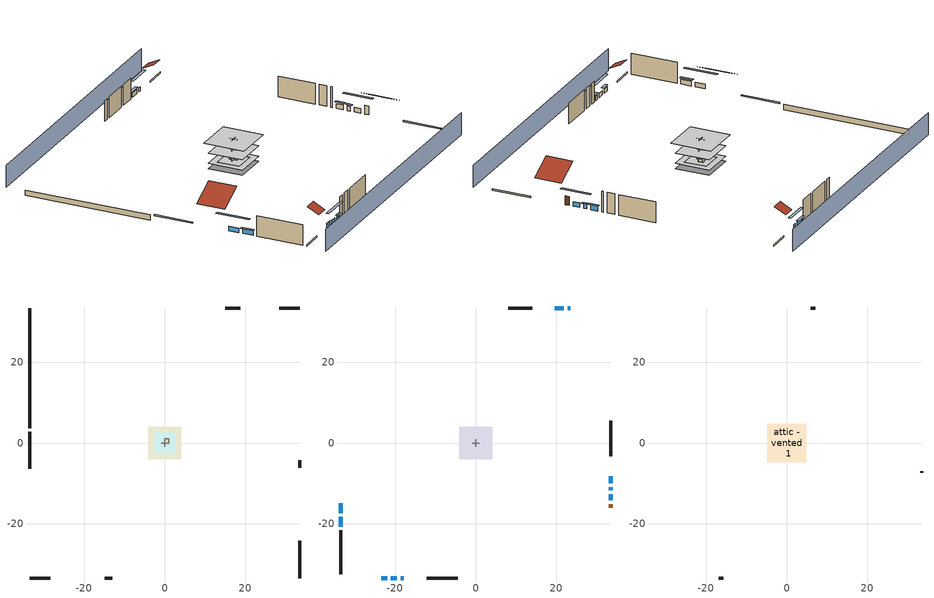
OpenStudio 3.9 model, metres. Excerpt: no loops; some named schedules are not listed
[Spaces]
garage 1
 floor foundation (Slab1 construction): -2.59,-2.59 -2.59,2.59 2.59,2.59 2.59,-2.59 z0
 wall outside (Wall1 construction): 18.64,33.44 14.98,33.44 z0.3:5.18
 wall outside (Wall2 construction): 33.44,-6.09 33.44,-4.27 z0.3:5.18
 wall outside (Wall12 construction): -14.85,-33.44 -13.02,-33.44 z0.3:5.18
 wall to conditioned space 1 (Wall5 construction Reversed): 0,0.91 0,-0.91 z0.3:5.18
 wall to conditioned space 1 (Wall6 construction Reversed): -0.91,0 0.91,0 z0.3:5.18
crawlspace - vented 1
 floor foundation (Slab2 construction): -4.05,-4.05 -4.05,4.05 4.05,4.05 4.05,-4.05 z-0.91
 wall outside (RimJoist1 construction): -33.44,2.76 -33.44,-6.41 z0.3:0.61
 wall outside (RimJoist2 construction): 33.44,33.44 28.35,33.44 z0.3:0.61
 wall outside (RimJoist3 construction): 33.44,-33.44 33.44,-24.26 z0.3:0.61
 wall outside (RimJoist4 construction): -33.44,-33.44 -28.35,-33.44 z0.3:0.61
 wall foundation (FoundationWall1 construction): -33.44,33.44 -33.44,3.69 z-0.91:0.3
central ac and furnace airloop ret air space
 floor adiabatic (AdiabaticConst): 0,0 0,1 1,1 1,0 z0
 wall adiabatic (AdiabaticConst): 0,1 0,0 1,0 1,1 0,1 z0:1
 ceiling adiabatic (AdiabaticConst): 1,0 1,1 0,1 0,0 z1
conditioned space 1
 floor to crawlspace - vented 1 (Floor1 construction): -4.05,-4.05 -4.05,4.05 4.05,4.05 4.05,-4.05 z0.3
 floor to garage 1 (Floor2 construction): -2.59,-2.59 -2.59,2.59 2.59,2.59 2.59,-2.59 z0.3
 floor adiabatic (AdiabaticFloorConstruction): -4.05,-4.05 -4.05,4.05 4.05,4.05 4.05,-4.05 z2.74
 wall outside (Wall3 construction): -33.44,-21.66 -33.44,-32.51 z0.3:5.18
 wall outside (Wall4 construction): 14.06,33.44 8.03,33.44 z0.3:5.18
 wall outside (Wall7 construction): 33.44,-3.34 33.44,5.46 z0.3:5.18
 wall outside (Wall8 construction): -12.09,-33.44 -4.4,-33.44 z0.3:5.18
 wall outside (AdiabaticWallConstruction): -33.44,-14.91 -33.44,-17.36 / -33.44,-18.29 -33.44,-20.74 / 33.44,-14.21 33.44,-12.64 / 33.44,-11.71 33.44,-10.92 z0.3:1.37; 23.43,33.44 22.74,33.44 z0.3:1.25; 21.82,33.44 19.57,33.44 z0.3:1.31; 33.44,-9.99 33.44,-8.29 z0.3:1.43; -21.02,-33.44 -19.53,-33.44 / -23.43,-33.44 -21.95,-33.44 z0.3:1.28; -18.6,-33.44 -17.83,-33.44 z0.3:1.34
 wall outside (AdiabaticWallConstruction 1): 33.44,-16.05 33.44,-15.14 z0.3:2.34
 window (WindowConstruction): -33.44,-14.91 -33.44,-17.36 z0.3:1.37
 window (WindowConstruction 1): -33.44,-18.29 -33.44,-20.74 z0.3:1.37
 window (WindowConstruction 2): 23.43,33.44 22.74,33.44 z0.3:1.25
 window (WindowConstruction 3): 21.82,33.44 19.57,33.44 z0.3:1.31
 window (WindowConstruction 4): 33.44,-14.21 33.44,-12.64 z0.3:1.37
 window (WindowConstruction 5): 33.44,-11.71 33.44,-10.92 z0.3:1.37
 window (WindowConstruction 6): 33.44,-9.99 33.44,-8.3 z0.3:1.43
 window (WindowConstruction 7): -21.02,-33.44 -19.53,-33.44 z0.3:1.28
 window (WindowConstruction 8): -18.6,-33.44 -17.83,-33.44 z0.3:1.34
 window (WindowConstruction 9): -23.43,-33.44 -21.95,-33.44 z0.3:1.28
 door (Door): 33.44,-16.05 33.44,-15.14 z0.3:2.34
 ceiling adiabatic (AdiabaticFloorConstruction): 4.05,-4.05 4.05,4.05 -4.05,4.05 -4.05,-4.05 z2.74
attic - vented 1
 floor to conditioned space 1 (Floor3 construction Reversed): -4.8,-4.8 -4.8,4.8 4.8,4.8 4.8,-4.8 z5.18
 wall outside (Wall9 construction): 7.1,33.44 5.98,33.44 z0.3:5.18
 wall outside (Wall10 construction): -16.9,-33.44 -15.78,-33.44 z0.3:5.18
 wall outside (Wall11 construction): 33.44,-7.37 33.44,-7.02 z0.3:5.18
 roof outside (Roof1 construction): -33.44,-13.98,5.18 -27.5,-13.98,8.15 -27.5,-7.34,8.15 -33.44,-7.34,5.18
 roof outside (Roof2 construction): 24.36,33.44,5.18 24.36,30.7,6.55 27.42,30.7,6.55 27.42,33.44,5.18
 roof outside (Roof3 construction): -24.36,-33.44,5.18 -24.36,-30.7,6.55 -27.42,-30.7,6.55 -27.42,-33.44,5.18
 roof outside (Roof4 construction): 33.44,-16.98,5.18 27.76,-16.98,8.02 27.76,-23.33,8.02 33.44,-23.33,5.18
shading: -33.44,-38.01 33.44,-38.01 / 33.44,38.01 -33.44,38.01 z0:5.18; -33.44,-20.1 -33.44,-12.17 -34.05,-12.17 -34.05,-20.1 z4.11; -33.44,-21.04 -33.44,-17.98 -34.05,-17.98 -34.05,-21.04 z1.68; 20,33.44 26.18,33.44 26.18,34.05 20,34.05 z3.99; 19.27,33.44 22.12,33.44 22.12,34.05 19.27,34.05 z1.62; 33.44,-9.9 33.44,-16.95 34.05,-16.95 34.05,-9.9 z4.11; 33.44,-10.62 33.44,-12.02 34.05,-12.02 34.05,-10.62 z1.68; 33.44,-7.99 33.44,-10.3 34.05,-10.3 34.05,-7.99 z1.74; -16.79,-33.44 -23.76,-33.44 -23.76,-34.05 -16.79,-34.05 z4.02; -17.53,-33.44 -18.91,-33.44 -18.91,-34.05 -17.53,-34.05 z1.65; -21.64,-33.44 -23.74,-33.44 -23.74,-34.05 -21.64,-34.05 z1.58
[Site]
Portland Intl Arpt_OR: Latitude {deg}=45.59; Longitude {deg}=-122.6; Time Zone {hr}=-8; Elevation {m}=33; Terrain=Suburbs; Keep Site Location Information=Yes
[Site:GroundTemperature:Shallow]
10.2558, 8.96328, 8.85977, 9.47314, 11.9355, 14.3863, 16.5111, 17.8571, 17.9714, 16.8767, 14.8061, 12.4304
[Site:WaterMainsTemperature]
Calculation Method=Schedule; Temperature Schedule=mains temperature schedule
[Building]
Building 1
[Material] Roughness=Rough
Name | Thickness {m} | Conductivity {W/m-K} | Density {kg/m3} | Specific Heat {J/kg-K} | Thermal Absorptance | Solar Absorptance | Visible Absorptance
asphalt or fiberglass shingles | 0.00635 | 0.162714 | 1121.4 | 1465.45 | 0.9 | 0.85 | 0.85
roof rigid ins | 0.00281632 | 0.029427 | 32.04 | 1214.23 | 0.9 | 0.7 | 0.7
osb sheathing 0.5 in. | 0.0127 | 0.115458 | 512.64 | 1214.23 | 0.9 | 0.6 | 0.6
wood siding | 0.0254 | 0.102417 | 544.68 | 1172.36 | 0.9 | 0.85 | 0.85
osb sheathing 0.5 in. 1 | 0.0127 | 0.115458 | 512.64 | 1214.23 | 0.9 | 0.7 | 0.7
wall stud and cavity | 0.1397 | 0.727959 | 139.0536 | 1170.24 | 0.9 | 0.6 | 0.6
wall stud and cavity 1 | 0.1397 | 0.550994 | 139.0536 | 1170.24 | 0.9 | 0.7 | 0.7
gypsum board | 0.0127 | 0.160291 | 801 | 837.4 | 0.9 | 0.6 | 0.6
osb sheathing 0.5 in. 2; osb sheathing 0.5 in. 3 | 0.0127 | 0.115458 | 512.64 | 1214.23
wall stud and cavity 2 | 0.1397 | 0.335416 | 139.0536 | 1170.24 | 0.9 | 0.7 | 0.7
rim joist stud and cavity | 0.0508 | 0.178688 | 50.32683 | 1063.81 | 0.9 | 0.6 | 0.6
floor stud and cavity | 0.1397 | 0.923637 | 92.3553 | 1139.71 | 0.9 | 0.7 | 0.7
osb sheathing 0.75 in. | 0.01905 | 0.115458 | 512.64 | 1214.23 | 0.9 | 0.7 | 0.7
floor covering | 0.0127 | 0.0433444 | 54.468 | 1339.84 | 0.9 | 0.6 | 0.6
ceiling loosefill ins | 0.0846667 | 0.0480833 | 16.02 | 1046.75 | 0.9 | 0.7 | 0.7
ceiling stud and cavity | 0.1397 | 0.302811 | 65.682 | 1177.47 | 0.9 | 0.7 | 0.7
concrete 4.0 in. | 0.1016 | 1.803125 | 2242.8 | 837.4 | 0.9 | 0.7 | 0.7
concrete 8.0 in. | 0.2032 | 1.803125 | 2242.8 | 837.4 | 0.9 | 0.7 | 0.7
soil 0.5 in. | 0.0127 | 1.3848 | 1842.3 | 418.7 | 0.9 | 0.7 | 0.7
wood siding 1; wood siding 2 | 0.0254 | 0.102417 | 544.68 | 1172.36
wall rigid ins; floor rigid ins | 0.512978 | 0.029427 | 32.04 | 1214.23 | 0.9 | 0.7 | 0.7
wall stud and cavity 3 | 0.0889 | 0.380278 | 52.3479 | 1209.89 | 0.9 | 0.7 | 0.7
door material | 0.04445 | 0.0612267 | 512.64 | 1214.23 | 0.9 | 0.7 | 0.7
floor stud and cavity 1 | 0.1397 | 1.75129 | 37.0049 | 1207.88 | 0.9 | 0.7 | 0.7
wall stud and cavity 4 | 0.0889 | 0.391764 | 83.0341 | 1211.67 | 0.9 | 0.7 | 0.7
furniture material conditioned space 1; furniture material garage 1 | 0.1524 | 0.115458 | 640.8 | 1214.23 | 0.9 | 0.6 | 0.6
[Construction]
Roof1 construction; Roof2 construction; Roof3 construction; Roof4 construction: asphalt or fiberglass shingles, roof rigid ins, osb sheathing 0.5 in.
Wall1 construction; Wall2 construction: wood siding, osb sheathing 0.5 in. 1, wall stud and cavity
Wall3 construction; Wall4 construction: wood siding, osb sheathing 0.5 in. 1, wall stud and cavity 1, gypsum board
Wall5 construction Reversed: gypsum board, wall stud and cavity 2, osb sheathing 0.5 in. 2
Wall6 construction Reversed: gypsum board, wall stud and cavity 2, osb sheathing 0.5 in. 3
Wall7 construction; Wall8 construction: wood siding, osb sheathing 0.5 in. 3, wall stud and cavity 1, gypsum board
Wall9 construction; Wall10 construction; Wall11 construction; Wall12 construction: wood siding, osb sheathing 0.5 in. 3, wall stud and cavity
RimJoist1 construction; RimJoist2 construction; RimJoist3 construction; RimJoist4 construction: wood siding, rim joist stud and cavity
Floor1 construction; Floor2 construction: floor stud and cavity, osb sheathing 0.75 in., floor covering
Floor3 construction Reversed: gypsum board, ceiling stud and cavity, ceiling loosefill ins
Slab1 construction: concrete 4.0 in.
FoundationWall1 construction: concrete 8.0 in.
Slab2 construction: soil 0.5 in.
WindowConstruction; WindowConstruction 1; WindowConstruction 2; WindowConstruction 3; WindowConstruction 4; WindowConstruction 5; WindowConstruction 6; WindowConstruction 7; WindowConstruction 8; WindowConstruction 9: WindowMaterial
AdiabaticWallConstruction: wood siding 1, wall rigid ins, wall stud and cavity 3, gypsum board
Door: door material
AdiabaticWallConstruction 1: wood siding 2, wall rigid ins, wall stud and cavity 3, gypsum board
AdiabaticFloorConstruction: floor stud and cavity 1, floor rigid ins, osb sheathing 0.75 in., floor covering
PartitionWallConstruction: gypsum board, wall stud and cavity 4, gypsum board
furniture construction conditioned space 1: furniture material conditioned space 1
furniture construction garage 1: furniture material garage 1
AdiabaticConst: Adiabatic
[WindowMaterial:SimpleGlazingSystem]
WindowMaterial: U-Factor {W/m2-K}=4.76952; Solar Heat Gain Coefficient=0.63
[Material:NoMass]
Adiabatic: Roughness=Rough; Thermal Resistance {m2-K/W}=176.1
[ThermalZone] Multiplier=1; Use Ideal Air Loads=No
Name | Volume {m3} | Thermostat
conditioned space | 384.656 | conditioned space temperature setpoint
attic - vented | 66.0439
garage | 65.242
crawlspace - vented | 79.8535
central ac and furnace airloop ret air zone | 1
[Sizing:Zone] Zone Cooling Design Supply Air Temperature Input Method=SupplyAirTemperature; Zone Cooling Design Supply Air Temperature {C}=14; Zone Cooling Design Supply Air Temperature Difference {deltaC}=11.11; Zone Heating Design Supply Air Temperature Input Method=SupplyAirTemperature; Zone Heating Design Supply Air Temperature {C}=40; Zone Heating Design Supply Air Temperature Difference {deltaC}=11.11; Zone Cooling Design Supply Air Humidity Ratio {kg-H2O/kg-air}=0.0085; Zone Heating Design Supply Air Humidity Ratio {kg-H2O/kg-air}=0.008; Cooling Design Air Flow Method=DesignDay; Heating Design Air Flow Method=DesignDay; Account for Dedicated Outdoor Air System=No; Dedicated Outdoor Air System Control Strategy=NeutralSupplyAir; Dedicated Outdoor Air Low Setpoint Temperature for Design {C}=autosize; Dedicated Outdoor Air High Setpoint Temperature for Design {C}=autosize; Zone Load Sizing Method=Sensible Load Only No Latent Load; Zone Latent Cooling Design Supply Air Humidity Ratio Input Method=HumidityRatioDifference; Zone Cooling Design Supply Air Humidity Ratio Difference {kgWater/kgDryAir}=0.005; Zone Latent Heating Design Supply Air Humidity Ratio Input Method=HumidityRatioDifference; Zone Humidification Design Supply Air Humidity Ratio Difference {kgWater/kgDryAir}=0.005; Sizing Option=Coincident
attic - vented; garage; crawlspace - vented; central ac and furnace airloop ret air zone
[Space]
Name | Thermal Zone | Volume {m3}
conditioned space 1 | conditioned space | 384.656
attic - vented 1 | attic - vented | 66.0439
garage 1 | garage | 65.242
crawlspace - vented 1 | crawlspace - vented | 79.8535
central ac and furnace airloop ret air space | central ac and furnace airloop ret air zone
[ThermostatSetpoint:DualSetpoint]
conditioned space temperature setpoint: Heating Setpoint Temperature Schedule=heating setpoint; Cooling Setpoint Temperature Schedule=cooling setpoint; Temperature Difference Between Cutout And Setpoint {deltaC}=0
[Foundation:Kiva] Wall Depth Below Slab {m}=0.2032
Name | Initial Indoor Air Temperature {C} | Wall Height Above Grade {m}
Foundation Kiva 1 | 13.4258 | 0.1016
Foundation Kiva 2 | 8.19436 | 0.3048
[Foundation:Kiva:Settings]
Soil Conductivity {W/m-K}=1.3848; Soil Density {kg/m3}=1842.3; Soil Specific Heat {J/kg-K}=418.7; Ground Solar Absorptivity=0.9; Ground Thermal Absorptivity=0.9; Ground Surface Roughness {m}=0.03; Far-Field Width {m}=40; Deep-Ground Boundary Condition=ZeroFlux; Deep-Ground Depth {m}=40; Minimum Cell Dimension {m}=0.2; Maximum Cell Growth Coefficient=3; Simulation Timestep=Timestep
[SurfaceProperty:ExposedFoundationPerimeter] Exposed Perimeter Calculation Method=TotalExposedPerimeter
Name | Total Exposed Perimeter {m}
Slab1 | 14.6304
Slab2 | 29.74848
[SurfaceProperty:IncidentSolarMultiplier] Incident Solar Multiplier=1; Incident Solar Multiplier Schedule=trans schedule winter=0.85 summer=0.7
Window1; Window2; Window3; Window4; Window5; Window6; Window7; Window8; Window9; Window10
[InternalMass:Definition] Design Level Calculation Method=SurfaceArea
Name | Construction | Surface Area {m2}
partition wall mass | PartitionWallConstruction | 157.749
furniture mass conditioned space 1 | furniture construction conditioned space 1 | 63.09974
furniture mass garage 1 | furniture construction garage 1 | 2.67561
[InternalMass] Multiplier=1
Name | Internal Mass Definition | Space or SpaceType
partition wall mass | partition wall mass | conditioned space 1
furniture mass conditioned space 1 | furniture mass conditioned space 1 | conditioned space 1
furniture mass garage 1 | furniture mass garage 1 | garage 1
[Fan:SystemModel]
central ac and furnace supply fan: Availability Schedule=Always On Discrete; Design Maximum Air Flow Rate {m3/s}=0.73435; Speed Control Method=Discrete; Electric Power Minimum Flow Rate Fraction=0.2; Design Pressure Rise {Pa}=500; Motor Efficiency=1; Motor In Air Stream Fraction=1; Design Electric Power Consumption {W}=autosize; Design Power Sizing Method=PowerPerFlow; Electric Power Per Unit Flow Rate {W/(m3/s)}=1059.44; Electric Power Per Unit Flow Rate Per Unit Pressure {W-s/m3-Pa}=1.66667; Fan Total Efficiency=0.7; Motor Loss Radiative Fraction=0; Speed Flow Fraction 1=0.95373; Speed Electric Power Fraction 1=0.86751; Speed Flow Fraction 2=1; Speed Electric Power Fraction 2=1
[EnergyManagementSystem:Sensor]
Name | Output Variable or Output Meter Index Key | Output Variable or Output Meter
central_ac_and_furnace_supply_fan_s; central_ac_and_furnace_supply_fan_s_1 | central ac and furnace supply fan | Fan Electricity Energy
water_heater_T_set | water heater setpoint | Schedule Value
out_pb_s |  | Site Outdoor Air Barometric Pressure
out_wt_s |  | Site Outdoor Air Humidity Ratio
site_vw_s |  | Site Wind Speed
cool_season | cooling season schedule | Schedule Value
central_ac_and_furnace_airloop_Fan_RTF_s | central ac and furnace supply fan | Fan Runtime Fraction Speed 1
central_ac_and_furnace_airloop_Fan_RTF_s_1 | central ac and furnace supply fan | Fan Runtime Fraction Speed 2
central_ac_and_furnace_airloop_AH_MFR_s | Node 7 | System Node Mass Flow Rate
central_ac_and_furnace_airloop_AH_VFR_s | Node 7 | System Node Current Density Volume Flow Rate
central_ac_and_furnace_airloop_AH_Tout_s | Node 7 | System Node Temperature
central_ac_and_furnace_airloop_AH_Wout_s | Node 7 | System Node Humidity Ratio
central_ac_and_furnace_airloop_RA_T_s | Node 10 | System Node Temperature
central_ac_and_furnace_airloop_Ra_W_s | Node 10 | System Node Humidity Ratio
central_ac_and_furnace_airloop_0_DZ_T_s | crawlspace - vented | Zone Air Temperature
central_ac_and_furnace_airloop_0_DZ_W_s | crawlspace - vented | Zone Mean Air Humidity Ratio
natural_vent_s | natural vent schedule | Schedule Value
htg_sp_s | heating setpoint | Schedule Value
clg_sp_s | cooling setpoint | Schedule Value
mech_vent_range_fan_0_sch_s | mech vent range fan 0 schedule | Schedule Value
mech_vent_bath_fan_0_sch_s | mech vent bath fan 0 schedule | Schedule Value
clothes_dryer_exhaust_0_sch_s | clothes_dryer | Schedule Value
site_temp | Environment | Site Outdoor Air Drybulb Temperature
discharge_sch_sensor | electric_vehicle_discharging | Schedule Value
charge_sch_sensor | electric_vehicle_charging | Schedule Value
soc_sensor | Vehicle1 li ion | Electric Storage Charge Fraction
htg_load_cond |  | Heating:EnergyTransfer:Zone:CONDITIONED SPACE
clg_load_cond |  | Cooling:EnergyTransfer:Zone:CONDITIONED SPACE
htg_load_duct |  | Heating:EnergyTransfer:Zone:CENTRAL AC AND FURNACE AIRLOOP RET AIR ZONE
clg_load_duct |  | Cooling:EnergyTransfer:Zone:CENTRAL AC AND FURNACE AIRLOOP RET AIR ZONE
s_conv | Floor1 | Surface Inside Face Convection Heat Gain Energy
s_ig | Floor1 | Surface Inside Face Internal Gains Radiation Heat Gain Energy
s_sol | Floor1 | Surface Inside Face Solar Radiation Heat Gain Energy
s_lgt | Floor1 | Surface Inside Face Lights Radiation Heat Gain Energy
s_surf | Floor1 | Surface Inside Face Net Surface Thermal Radiation Heat Gain Energy
s_conv_1 | Floor2 | Surface Inside Face Convection Heat Gain Energy
s_ig_1 | Floor2 | Surface Inside Face Internal Gains Radiation Heat Gain Energy
s_sol_1 | Floor2 | Surface Inside Face Solar Radiation Heat Gain Energy
s_lgt_1 | Floor2 | Surface Inside Face Lights Radiation Heat Gain Energy
s_surf_1 | Floor2 | Surface Inside Face Net Surface Thermal Radiation Heat Gain Energy
[OtherEquipment:Definition] Design Level Calculation Method=EquipmentLevel
Name | Design Level {W} | Fraction Latent | Fraction Radiant | Fraction Lost
water heater sens; central ac and furnace airloop_0 SupSensLkToCond; central ac and furnace airloop_0 SupCondToLv; central ac and furnace airloop_0 RetCondToRP; central ac and furnace airloop_0 RetSensLkToRP; central ac and furnace airloop_0 SupCondToDZ; central ac and furnace airloop_0 RetCondToDZ; central ac and furnace airloop_0 SupSensLkToDZ; mech vent house fan sensible load | 0 | 0 | 0 | 0
water heater lat; central ac and furnace airloop_0 SupLatLkToCond; central ac and furnace airloop_0 RetLatLkToRP; central ac and furnace airloop_0 SupLatLkToDZ; mech vent house fan latent load | 0 | 1 | 0 | 0
water heater energy adjustment1 | 0.01 | 0 | 0 | 1
clothes dryer 2 | 0 | 0.015 | 0.081 | 0.85
cooking range 2 | 3801.82 | 0.16 | 0.384 | 0.2
general water use sensible | -43.4886 | 0 | 0.6 | 0
general water use latent | 44.1266 | 1 | 0 | 0
[OtherEquipment]
Name | Other Equipment Definition | Space or SpaceType | Schedule | Fuel Type
water heater sens | water heater sens | conditioned space 1 | Always On Discrete
water heater lat | water heater lat | conditioned space 1 | Always On Discrete
water heater energy adjustment1 | water heater energy adjustment1 | conditioned space 1 | Always On Discrete | Electricity
clothes dryer 1 | clothes dryer 2 | conditioned space 1 | clothes_dryer | Electricity
cooking range 1 | cooking range 2 | conditioned space 1 | cooking_range | NaturalGas
general water use sensible | general water use sensible | conditioned space 1 | general water use schedule
general water use latent | general water use latent | conditioned space 1 | general water use schedule
central ac and furnace airloop_0 SupSensLkToCond | central ac and furnace airloop_0 SupSensLkToCond | conditioned space 1 | Always On Discrete
central ac and furnace airloop_0 SupLatLkToCond | central ac and furnace airloop_0 SupLatLkToCond | conditioned space 1 | Always On Discrete
central ac and furnace airloop_0 SupCondToLv | central ac and furnace airloop_0 SupCondToLv | conditioned space 1 | Always On Discrete
central ac and furnace airloop_0 RetCondToRP | central ac and furnace airloop_0 RetCondToRP | central ac and furnace airloop ret air space | Always On Discrete
central ac and furnace airloop_0 RetSensLkToRP | central ac and furnace airloop_0 RetSensLkToRP | central ac and furnace airloop ret air space | Always On Discrete
central ac and furnace airloop_0 RetLatLkToRP | central ac and furnace airloop_0 RetLatLkToRP | central ac and furnace airloop ret air space | Always On Discrete
central ac and furnace airloop_0 SupCondToDZ | central ac and furnace airloop_0 SupCondToDZ | crawlspace - vented 1 | Always On Discrete
central ac and furnace airloop_0 RetCondToDZ | central ac and furnace airloop_0 RetCondToDZ | crawlspace - vented 1 | Always On Discrete
central ac and furnace airloop_0 SupSensLkToDZ | central ac and furnace airloop_0 SupSensLkToDZ | crawlspace - vented 1 | Always On Discrete
central ac and furnace airloop_0 SupLatLkToDZ | central ac and furnace airloop_0 SupLatLkToDZ | crawlspace - vented 1 | Always On Discrete
mech vent house fan sensible load | mech vent house fan sensible load | conditioned space 1 | Always On Discrete
mech vent house fan latent load | mech vent house fan latent load | conditioned space 1 | Always On Discrete
[ElectricEquipment:Definition] Design Level Calculation Method=EquipmentLevel
Name | Design Level {W} | Fraction Latent | Fraction Radiant | Fraction Lost
clothes washer | 544.626 | 0.03 | 0.162 | 0.7
clothes dryer | 2335.81 | 0.015 | 0.081 | 0.85
dishwasher | 297.656 | 0.3 | 0.18 | 0.4
fridge | 43.7215 | 0 | 0.6 | 0
cooking range | 129.723 | 0.16 | 0.384 | 0.2
misc tv | 365.11 | 0 | 0.6 | 0
misc plug loads | 314.886 | 0.021 | 0.558 | 0.049
whole house fan; mech vent house fan | 0 | 0 | 0 | 1
mech vent house fan cfis | 0 | 0 | 0 | 0
mech vent range fan 0; mech vent bath fan 0 | 30 | 0 | 0 | 1
[ElectricEquipment] Space or SpaceType=conditioned space 1
Name | Electric Equipment Definition | Schedule
clothes washer | clothes washer | clothes_washer
clothes dryer | clothes dryer | clothes_dryer
dishwasher | dishwasher | dishwasher
fridge | fridge | fridge schedule
cooking range | cooking range | cooking_range
misc tv | misc tv | plug_loads_tv
misc plug loads | misc plug loads | plug_loads_other
whole house fan | whole house fan | Always On Discrete
mech vent house fan | mech vent house fan | mech vent house fan schedule
mech vent house fan cfis | mech vent house fan cfis | mech vent house fan cfis schedule
mech vent range fan 0 | mech vent range fan 0 | mech vent range fan 0 schedule
mech vent bath fan 0 | mech vent bath fan 0 | mech vent bath fan 0 schedule
[WaterUse:Equipment:Definition]
Name | Peak Flow Rate {m3/s}
clothes washer | 1.93406e-06
dishwasher | 4.80879e-06
[Lights:Definition] Design Level Calculation Method=LightingLevel; Fraction Radiant=0.6; Fraction Visible=0.2; Return Air Fraction=0
Name | Lighting Level {W}
interior lighting | 206.414
garage lighting | 7.23645
[Lights] Fraction Replaceable=1
Name | Lights Definition | Space or SpaceType | Schedule
interior lighting | interior lighting | conditioned space 1 | lighting_interior
garage lighting | garage lighting | garage 1 | lighting_garage
[Exterior:Lights:Definition]
exterior lighting: Design Level {W}=7.09205
[Exterior:Lights]
exterior lighting: Exterior Lights Definition=exterior lighting; Schedule=exterior lighting schedule
[People:Definition]
occupants: Number of People Calculation Method=People; Number of People {people}=2; Fraction Radiant=0.314171; Sensible Heat Fraction=0.56303; Carbon Dioxide Generation Rate {m3/s-W}=0; Enable ASHRAE 55 Comfort Warnings=No; Mean Radiant Temperature Calculation Type=EnclosureAveraged
[People]
occupants: People Definition=occupants; Space or SpaceType=conditioned space 1; Number of People Schedule=occupants; Activity Level Schedule=occupants activity schedule; Multiplier=1
[ZoneMixing] Schedule=Always On Continuous; Design Flow Rate Calculation Method=Flow/Zone; Design Flow Rate {m3/s}=0
Name | Zone or Space | Source Zone or Space
central ac and furnace airloop_0 ZoneMixDZToCond mix | conditioned space | crawlspace - vented
central ac and furnace airloop_0 ZoneMixCondToDZ mix | crawlspace - vented | conditioned space
whole house fan mix | attic - vented | conditioned space
[SpaceInfiltration:DesignFlowRate] Schedule=Always On Discrete
Name | Space or SpaceType | Design Flow Rate Calculation Method | Design Flow Rate {m3/s} | Air Changes per Hour {1/hr} | Constant Term Coefficient | Temperature Term Coefficient | Velocity Term Coefficient | Velocity Squared Term Coefficient
natural vent flow; whole house fan flow; infil flow | conditioned space 1 | Flow/Space | 0
infil crawlspace - vented 1 | crawlspace - vented 1 | AirChanges/Hour |  | 2.6013 | 1 | 0 | 0 | 0
crawlspace_vented 1 duct leakage imbalance infil flow | crawlspace - vented 1 | Flow/Space | 0
[SpaceInfiltration:EffectiveLeakageArea] Schedule=Always On Discrete
Name | Space or SpaceType | Effective Air Leakage Area {cm2} | Stack Coefficient | Wind Coefficient
infil garage 1 | garage 1 | 543.674 | 0.000129147 | 4.64657e-05
infil attic - vented 1 | attic - vented 1 | 3074.78 | 0.000149348 | 4.23702e-05
